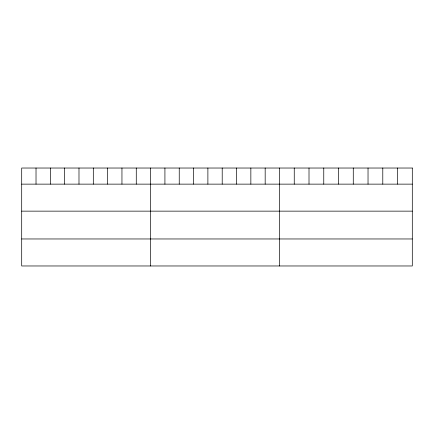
<?xml version="1.0" encoding="UTF-8"?>
<svg xmlns="http://www.w3.org/2000/svg" width="434" height="434" viewBox="0 0 434 434"><rect width="100%" height="100%" fill="white"/><g stroke="black" fill="none" stroke-linecap="round" stroke-linejoin="round"><path stroke-width="0.65" d="M21.7 184.135L412.3 184.135M21.7 211.141L412.3 211.141M21.7 238.966L412.3 238.966M397.544 168.029L397.544 184.135M382.788 168.029L382.788 184.135M368.032 168.029L368.032 184.135M353.276 168.029L353.276 184.135M338.52 168.029L338.52 184.135M323.764 168.029L323.764 184.135M309.008 168.029L309.008 184.135M294.252 168.029L294.252 184.135M279.496 168.029L279.496 265.971M265.174 168.029L265.174 184.135M250.852 168.029L250.852 184.135M236.53 168.029L236.53 184.135M222.208 168.029L222.208 184.135M207.886 168.029L207.886 184.135M193.564 168.029L193.564 184.135M179.242 168.029L179.242 184.135M164.92 168.029L164.92 184.135M150.598 168.029L150.598 265.971M136.276 168.029L136.276 184.135M121.954 168.029L121.954 184.135M107.632 168.029L107.632 184.135M93.31 168.029L93.31 184.135M78.988 168.029L78.988 184.135M64.666 168.029L64.666 184.135M50.344 168.029L50.344 184.135M36.022 168.029L36.022 184.135M412.3 168.029L21.7 168.029L21.7 265.971L412.3 265.971L412.3 168.029"/></g></svg>
